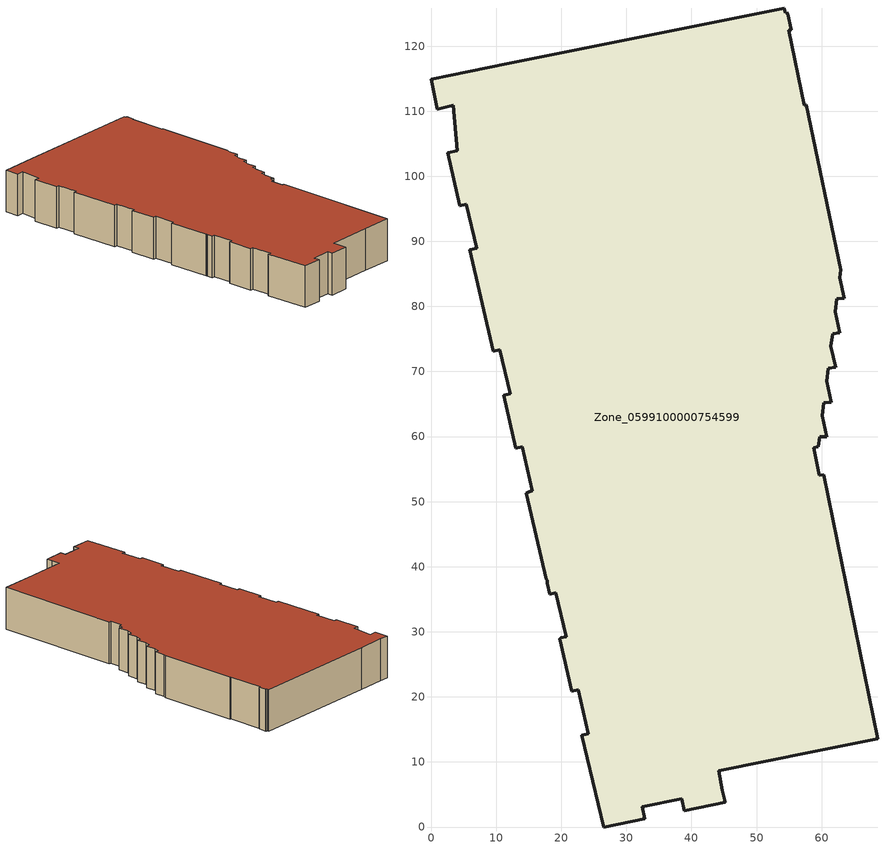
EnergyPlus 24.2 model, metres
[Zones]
Zone_0599100000754599
 floor ground (C_G): 17.66,38.08 14.61,51.32 15.04,51.53 15.57,51.65 14,58.44 13.01,58.22 11.12,66.38 12.12,66.61 10.57,73.34 9.56,73.11 5.96,88.7 6.98,88.94 5.43,95.68 4.41,95.44 2.53,103.59 4.04,103.94 3.4,110.89 0.97,110.32 0,114.93 2.97,115.51 11.63,117.31 54.26,125.86 54.41,125.15 54.67,125.2 54.69,124.97 54.81,125.01 55.31,122.54 54.96,122.47 57.35,110.92 57.66,110.98 62.92,85.62 62.77,84.43 63.45,81.28 62.36,81.16 62.11,79.15 62.8,75.96 61.69,75.8 61.44,73.84 62.14,70.64 61.02,70.47 60.77,68.51 61.48,65.31 60.36,65.2 60.11,63.19 60.82,59.94 59.7,59.94 59.51,58.45 59.41,58.46 58.8,58.3 59.67,54.04 60.36,54.16 68.64,13.54 58.63,11.55 44.22,8.61 44.76,5.66 45.17,3.82 38.91,2.53 38.53,4.37 32.42,3.09 32.79,1.29 26.49,0 23.18,14.11 24.16,14.34 22.61,21.07 21.64,20.84 19.79,28.9 19.94,29.06 20.73,29.24 19.17,36.01 18.19,35.79 17.81,37.46 17.82,37.94 z0
 wall outside (C_F): 11.63,117.31 2.97,115.51 0,114.93 0.97,110.32 3.4,110.89 4.04,103.94 2.53,103.59 4.41,95.44 5.43,95.68 6.98,88.94 5.96,88.7 9.56,73.11 10.57,73.34 12.12,66.61 11.12,66.38 13.01,58.22 14,58.44 15.57,51.65 15.04,51.53 14.61,51.32 17.66,38.08 17.82,37.94 17.81,37.46 18.19,35.79 19.17,36.01 20.73,29.24 19.94,29.06 19.79,28.9 21.64,20.84 22.61,21.07 24.16,14.34 23.18,14.11 26.49,0 32.79,1.29 32.42,3.09 38.53,4.37 38.91,2.53 45.17,3.82 44.76,5.66 44.22,8.61 58.63,11.55 68.64,13.54 60.36,54.16 59.67,54.04 58.8,58.3 59.41,58.46 59.51,58.45 59.7,59.94 60.82,59.94 60.11,63.19 60.36,65.2 61.48,65.31 60.77,68.51 61.02,70.47 62.14,70.64 61.44,73.84 61.69,75.8 62.8,75.96 62.11,79.15 62.36,81.16 63.45,81.28 62.77,84.43 62.92,85.62 57.66,110.98 57.35,110.92 54.96,122.47 55.31,122.54 54.81,125.01 54.69,124.97 54.67,125.2 54.41,125.15 54.26,125.86 11.63,117.31 z0:13.84
 roof outside (C_R): 17.82,37.94 17.81,37.46 18.19,35.79 19.17,36.01 20.73,29.24 19.94,29.06 19.79,28.9 21.64,20.84 22.61,21.07 24.16,14.34 23.18,14.11 26.49,0 32.79,1.29 32.42,3.09 38.53,4.37 38.91,2.53 45.17,3.82 44.76,5.66 44.22,8.61 58.63,11.55 68.64,13.54 60.36,54.16 59.67,54.04 58.8,58.3 59.41,58.46 59.51,58.45 59.7,59.94 60.82,59.94 60.11,63.19 60.36,65.2 61.48,65.31 60.77,68.51 61.02,70.47 62.14,70.64 61.44,73.84 61.69,75.8 62.8,75.96 62.11,79.15 62.36,81.16 63.45,81.28 62.77,84.43 62.92,85.62 57.66,110.98 57.35,110.92 54.96,122.47 55.31,122.54 54.81,125.01 54.69,124.97 54.67,125.2 54.41,125.15 54.26,125.86 11.63,117.31 2.97,115.51 0,114.93 0.97,110.32 3.4,110.89 4.04,103.94 2.53,103.59 4.41,95.44 5.43,95.68 6.98,88.94 5.96,88.7 9.56,73.11 10.57,73.34 12.12,66.61 11.12,66.38 13.01,58.22 14,58.44 15.57,51.65 15.04,51.53 14.61,51.32 17.66,38.08 z13.84
[BUILDING]
Pand.0599100000754599: North Axis=0; Terrain=City; Loads Convergence Tolerance Value=0.04; Temperature Convergence Tolerance Value=0.4; Solar Distribution=FullExterior; Maximum Number of Warmup Days=25; Minimum Number of Warmup Days=1
[Site:Location]
Rotterdam.The.Hague.AP_ZH_NLD Design_Conditions: Latitude=51.96; Longitude=4.45; Time Zone=1; Elevation=-4.5
[SITE:GROUNDTEMPERATURE:BUILDINGSURFACE]
18, 18, 18, 18, 18, 18, 18, 18, 18, 18, 18, 18
[MATERIAL] Thermal Absorptance=0.9; Solar Absorptance=0.7; Visible Absorptance=0.7
Name | Roughness | Thickness | Conductivity | Density | Specific Heat
G.TC.2006-2014 | MediumSmooth | 0.15 | 0.06 | 540 | 1210
F.TC.2006-2014 | Rough | 0.3 | 0.12 | 1920 | 840
R.TC.2006-2014 | MediumRough | 0.2 | 0.08 | 1500 | 1000
[CONSTRUCTION]
C_G: G.TC.2006-2014
C_F: F.TC.2006-2014
C_R: R.TC.2006-2014
[ZONE]
Zone_0599100000754599: Type=1; Multiplier=1; Ceiling Height=Autocalculate; Volume=Autocalculate; Floor Area=autocalculate; Part of Total Floor Area=Yes
[ZONEINFILTRATION:DESIGNFLOWRATE]
Infil_Zone_0599100000754599: Zone or ZoneList or Space or SpaceList=Zone_0599100000754599; Schedule=AlwaysOn; Design Flow Rate Calculation Method=Flow/Area; Flow Rate per Floor Area=0.0015; Constant Term Coefficient=1; Temperature Term Coefficient=0; Velocity Term Coefficient=0; Velocity Squared Term Coefficient=0
[HVACTEMPLATE:ZONE:IDEALLOADSAIRSYSTEM]
Zone_0599100000754599: Maximum Heating Supply Air Temperature=50; Minimum Cooling Supply Air Temperature=13; Maximum Heating Supply Air Humidity Ratio=0.0156; Minimum Cooling Supply Air Humidity Ratio=0.0077; Heating Limit=NoLimit; Cooling Limit=NoLimit; Dehumidification Control Type=ConstantSensibleHeatRatio; Cooling Sensible Heat Ratio=0.7; Dehumidification Setpoint=60; Humidification Control Type=None; Humidification Setpoint=30; Outdoor Air Method=None; Outdoor Air Flow Rate per Person=0.00944; Outdoor Air Flow Rate per Zone Floor Area=0; Outdoor Air Flow Rate per Zone=0; Demand Controlled Ventilation Type=None; Outdoor Air Economizer Type=NoEconomizer; Heat Recovery Type=None; Sensible Heat Recovery Effectiveness=0.7; Latent Heat Recovery Effectiveness=0.65
[ZONECONTROL:THERMOSTAT]
ThermostatControl_Zone_0599100000754599: Zone or ZoneList=Zone_0599100000754599; Control Type Schedule=DualSetpointControlType; Control 1=Thermostat_Zone_0599100000754599; Temperature Difference Between Cutout And Setpoint=0
[THERMOSTATSETPOINT:DUALSETPOINT]
Thermostat_Zone_0599100000754599: Heating Setpoint Temperature Schedule=HeatingSetpoint_Zone_0599100000754599; Cooling Setpoint Temperature Schedule=CoolingSetpoint_Zone_0599100000754599
[SCHEDULE:COMPACT]
HeatingSetpoint_Zone_0599100000754599: Through: 12/31, For: AllDays, Until: 24:00, 21
CoolingSetpoint_Zone_0599100000754599: Through: 12/31, For: AllDays, Until: 24:00, 24
DualSetpointControlType: Through: 12/31, For: AllDays, Until: 24:00, 4
AlwaysOn: Through: 12/31, For: AllDays, Until: 24:00, 1
